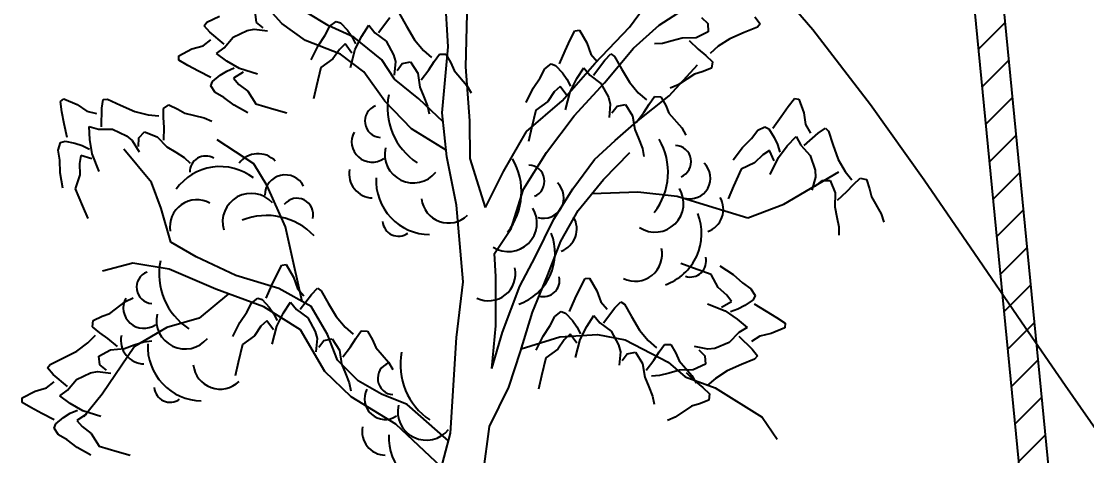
# Model space of a CAD drawing. Header units: millimetres. Extents: x 524954 to 526204, y 9523489 to 9524010.
# Drawn here: x 525464.72 to 525473.87, y 9523574.36 to 9523578.09 of the extents above; entities that cross this region are included whole.
import ezdxf
from ezdxf import colors
from ezdxf.entities.mleader import LeaderData, LeaderLine
from ezdxf.math import Vec2, Vec3

# ---------------------------------------------------------------- set-up
doc = ezdxf.new("R2010")
doc.units = ezdxf.units.MM
doc.linetypes.add('ACAD_ISO12W100', pattern=[21, 12, -3, 0, -3, 0, -3])
for name, color, linetype in [('Arbre', 34, 'ACAD_ISO12W100'), ('Cloture', 7, 'Continuous'), ('CN_02_00', 4, 'Continuous'), ('ETQ IMPAIR', 7, 'Continuous'), ('ETQ PAIR', 7, 'Continuous'), ('Murs', 1, 'Continuous')]:
    doc.layers.add(name, color=color, linetype=linetype)
doc.styles.get("Standard").update_dxf_attribs({"font": 'arial.ttf'})

# ---------------------------------------------------------------- blocks, each defined once
blk = doc.blocks.new('v088')
at = {"linetype": 'Continuous'}
for p, q in [((-0.2365, 6.8477), (-0.2742, 7.4626)), ((-1.6648, 7.048), (-1.9323, 7.3471)), ((1.3209, 7.0171), (1.4418, 7.1813)), ((1.5755, 7.0348), (1.778, 7.1634)), ((-1.2665, 7.0314), (-1.4491, 7.1395)), ((-0.0837, 6.6768), (-0.0745, 7.1309)), ((-1.4628, 6.9029), (-1.6648, 7.048)), ((-1.0467, 6.9303), (-1.2665, 7.0314)), ((1.0227, 6.7061), (1.3209, 7.0171)), ((1.3557, 6.8374), (1.5755, 7.0348)), ((-1.1618, 6.7848), (-1.4628, 6.9029)), ((-0.8063, 6.7363), (-1.0467, 6.9303)), ((-0.9597, 6.6336), (-1.1618, 6.7848)), ((-0.2869, 6.2807), (-0.2365, 6.8477)), ((1.107, 6.54), (1.3557, 6.8374)), ((-0.6972, 6.5707), (-0.8063, 6.7363)), ((0.7433, 6.3831), (1.0227, 6.7061)), ((1.6628, 6.4272), (1.906, 6.6935)), ((-0.7803, 6.3824), (-0.9597, 6.6336)), ((-0.0491, 6.2111), (-0.0837, 6.6768)), ((-0.4884, 6.4009), (-0.6972, 6.5707)), ((0.8455, 6.2546), (1.107, 6.54)), ((1.3814, 6.2037), (1.6628, 6.4272)), ((-0.5514, 6.1446), (-0.7803, 6.3824)), ((-0.2789, 6.2036), (-0.4884, 6.4009)), ((0.4379, 6.1217), (0.7433, 6.3831)), ((-0.2479, 5.9022), (-0.2869, 6.2807)), ((0.6096, 5.9388), (0.8455, 6.2546)), ((-0.2539, 5.9607), (-0.5514, 6.1446)), ((-0.0486, 5.8877), (-0.0491, 6.2111)), ((1.1982, 6.0444), (1.3814, 6.2037)), ((-1.9071, 5.8427), (-2.2223, 6.0475)), ((0.2399, 5.7756), (0.4379, 6.1217)), ((1.0213, 5.879), (1.1982, 6.0444)), ((-2.7868, 5.6812), (-3.0229, 5.9686)), ((-0.1646, 5.4873), (-0.2479, 5.9022)), ((0.0846, 5.4676), (-0.0486, 5.8877)), ((0.4109, 5.6237), (0.6096, 5.9388)), ((0.8338, 5.6263), (1.0213, 5.879)), ((1.0995, 5.7065), (1.3247, 5.9413)), ((-1.7911, 5.6523), (-1.9071, 5.8427)), ((0.0846, 5.4676), (0.2399, 5.7756)), ((2.6462, 5.4963), (3.1193, 5.7735)), ((-2.7013, 5.4591), (-2.7868, 5.6812)), ((0.8812, 5.4407), (1.0995, 5.7065)), ((-1.6346, 5.3011), (-1.7911, 5.6523)), ((0.3061, 5.2857), (0.4109, 5.6237)), ((0.6713, 5.3679), (0.8338, 5.6263)), ((1.0006, 5.5861), (1.394, 5.6007)), ((1.394, 5.6007), (1.7306, 5.5642)), ((1.7306, 5.5642), (1.9997, 5.4827)), ((2.3377, 5.3779), (2.6462, 5.4963)), ((-2.6206, 5.1685), (-2.7013, 5.4591)), ((-0.1073, 4.8293), (-0.1646, 5.4873)), ((0.7312, 5.1764), (0.8812, 5.4407)), ((1.9997, 5.4827), (2.3377, 5.3779)), ((0.5102, 5.0412), (0.6713, 5.3679)), ((-1.5592, 4.9668), (-1.6346, 5.3011)), ((0.1613, 5.0712), (0.3061, 5.2857)), ((-2.4003, 5.0425), (-2.6206, 5.1685)), ((0.6191, 4.888), (0.7312, 5.1764)), ((-2.0611, 4.8817), (-2.4003, 5.0425)), ((0.1717, 4.8724), (0.1613, 5.0712)), ((0.3786, 4.7897), (0.5102, 5.0412)), ((-2.9464, 4.9876), (-3.2062, 4.92)), ((-2.6344, 4.9381), (-2.9464, 4.9876)), ((-1.4917, 4.6586), (-1.5592, 4.9668)), ((-2.2328, 4.7662), (-2.6344, 4.9381)), ((-1.6919, 4.7713), (-2.0611, 4.8817)), ((0.1743, 4.4496), (0.1717, 4.8724)), ((0.489, 4.5681), (0.6191, 4.888)), ((-1.8192, 4.6131), (-2.2328, 4.7662)), ((-1.415, 4.6154), (-1.6919, 4.7713)), ((-0.1657, 4.3492), (-0.1073, 4.8293)), ((0.2314, 4.3948), (0.3786, 4.7897)), ((-2.1227, 4.7254), (-2.3768, 4.5144)), ((-1.5041, 4.4145), (-1.8192, 4.6131)), ((-1.2732, 4.3758), (-1.415, 4.6154)), ((-2.3768, 4.5144), (-2.655, 4.434)), ((0.3841, 4.2301), (0.489, 4.5681)), ((-2.655, 4.434), (-2.9315, 4.2727)), ((-1.2976, 4.0581), (-1.5041, 4.4145)), ((0.1384, 4.0819), (0.1743, 4.4496)), ((0.1384, 4.0819), (0.2314, 4.3948)), ((-1.1877, 4.1537), (-1.2732, 4.3758)), ((-0.2169, 3.5272), (-0.1657, 4.3492)), ((0.3911, 4.2526), (0.7235, 4.3553)), ((0.7235, 4.3553), (1.0465, 4.3745)), ((1.0465, 4.3745), (1.2838, 4.3297)), ((1.2838, 4.3297), (1.6547, 4.1385)), ((-2.9315, 4.2727), (-3.209, 3.8627)), ((0.2848, 3.9233), (0.3841, 4.2301)), ((-1.0099, 3.9771), (-1.1877, 4.1537)), ((1.6547, 4.1385), (1.8004, 4.0109)), ((-1.0692, 3.839), (-1.2976, 4.0581)), ((-0.8085, 3.8631), (-1.0099, 3.9771)), ((1.8004, 4.0109), (2.0573, 3.9168)), ((-3.209, 3.8627), (-3.3666, 3.6666)), ((-0.589, 3.7744), (-0.8085, 3.8631)), ((0.1177, 3.584), (0.2848, 3.9233)), ((2.0573, 3.9168), (2.4606, 3.664)), ((-0.6849, 3.6045), (-1.0692, 3.839)), ((-0.2343, 3.4611), (-0.589, 3.7744)), ((2.4606, 3.664), (2.589, 3.4739)), ((-0.2941, 3.234), (-0.6849, 3.6045)), ((0.064, 3.1786), (0.1177, 3.584)), ((-0.3436, 3.0457), (-0.2169, 3.5272))]:
    blk.add_line(p, q, dxfattribs=at)
at = {"color": 3, "linetype": 'Continuous'}
for p, q in [((-2.333, 7.0298), (-2.3098, 7.06)), ((-2.3098, 7.06), (-2.2004, 7.1132)), ((-1.8828, 7.0578), (-1.8923, 7.1303)), ((-1.8262, 7.0109), (-1.8828, 7.0578)), ((-1.2526, 7.0255), (-1.1978, 7.0672)), ((-1.1978, 7.0672), (-1.1602, 7.0548)), ((-1.1602, 7.0548), (-1.1012, 6.9916)), ((-0.8351, 6.9716), (-0.7381, 7.0997)), ((-0.654, 7.1313), (-0.5947, 7.0251)), ((1.9408, 7.0996), (1.9941, 7.049)), ((1.9941, 7.049), (1.9988, 6.9761)), ((2.3991, 7.1055), (2.4452, 7.0467)), ((-2.283, 6.9743), (-2.333, 7.0298)), ((-2.1607, 6.8701), (-2.283, 6.9743)), ((-2.0833, 6.9307), (-1.963, 6.9891)), ((-1.963, 6.9891), (-1.9025, 7.0009)), ((-1.9025, 7.0009), (-1.7879, 6.9849)), ((-1.2925, 6.9474), (-1.2526, 7.0255)), ((-1.1012, 6.9916), (-1.0633, 6.9361)), ((-0.978, 6.9406), (-0.9175, 7.0343)), ((-0.9175, 7.0343), (-0.8661, 6.9697)), ((-0.8661, 6.9697), (-0.7702, 6.8978)), ((-0.5947, 7.0251), (-0.5257, 6.909)), ((0.8128, 6.9092), (0.8527, 6.9872)), ((0.8527, 6.9872), (0.8913, 6.9906)), ((0.8913, 6.9906), (0.9551, 6.8814)), ((1.9988, 6.9761), (1.8939, 6.9271)), ((2.3073, 6.9725), (2.1835, 6.9184)), ((2.4201, 7.0181), (2.3073, 6.9725)), ((2.4452, 7.0467), (2.4201, 7.0181)), ((-2.3415, 6.858), (-2.2745, 6.9095)), ((-2.1606, 6.8391), (-2.0833, 6.9307)), ((-1.3538, 6.8575), (-1.2925, 6.9474)), ((-1.122, 6.8741), (-1.1715, 6.8255)), ((-1.0639, 6.7951), (-1.122, 6.8741)), ((-1.0633, 6.9361), (-1.0322, 6.8755)), ((-1.0349, 6.828), (-0.978, 6.9406)), ((-0.7702, 6.8978), (-0.705, 6.781)), ((-0.5257, 6.909), (-0.4496, 6.8178)), ((0.7681, 6.8145), (0.8128, 6.9092)), ((0.9551, 6.8814), (0.9888, 6.786)), ((1.6041, 6.8779), (1.535, 6.8736)), ((1.6876, 6.8986), (1.6041, 6.8779)), ((1.7747, 6.9234), (1.6876, 6.8986)), ((1.8939, 6.9271), (1.7747, 6.9234)), ((1.8337, 6.904), (1.9118, 6.828)), ((2.1835, 6.9184), (2.0835, 6.8543)), ((-2.5514, 6.7723), (-2.4387, 6.8298)), ((-2.4387, 6.8298), (-2.3415, 6.858)), ((-2.228, 6.7914), (-2.1606, 6.8391)), ((-2.1379, 6.7256), (-2.228, 6.7914)), ((-1.413, 6.7366), (-1.3538, 6.8575)), ((-1.1715, 6.8255), (-1.2266, 6.7446)), ((-1.0757, 6.6715), (-1.0349, 6.828)), ((-0.705, 6.781), (-0.6897, 6.7213)), ((-0.4496, 6.8178), (-0.3793, 6.7567)), ((-0.357, 6.7218), (-0.3104, 6.7855)), ((-0.3104, 6.7855), (-0.2553, 6.7842)), ((-0.2553, 6.7842), (-0.2138, 6.7099)), ((0.7187, 6.7034), (0.7681, 6.8145)), ((0.9888, 6.786), (1.0441, 6.7221)), ((1.1083, 6.7343), (1.1609, 6.7873)), ((1.1609, 6.7873), (1.1923, 6.7659)), ((1.9118, 6.828), (1.9768, 6.7743)), ((1.9768, 6.7743), (2.0342, 6.7201)), ((2.0835, 6.8543), (2.0142, 6.7921)), ((-2.5502, 6.7337), (-2.5514, 6.7723)), ((-2.4746, 6.6893), (-2.5502, 6.7337)), ((-2.3827, 6.6392), (-2.4746, 6.6893)), ((-2.0288, 6.6624), (-2.1379, 6.7256)), ((-1.2266, 6.7446), (-1.3299, 6.6702)), ((-0.6897, 6.7213), (-0.6991, 6.6059)), ((-0.6753, 6.6457), (-0.6318, 6.7049)), ((-0.6318, 6.7049), (-0.56, 6.7185)), ((-0.56, 6.7185), (-0.4983, 6.6206)), ((-0.4022, 6.6506), (-0.357, 6.7218)), ((-0.2138, 6.7099), (-0.1857, 6.6447)), ((0.5938, 6.6601), (0.6485, 6.7018)), ((0.6485, 6.7018), (0.6861, 6.6893)), ((0.6861, 6.6893), (0.7451, 6.6262)), ((1.0112, 6.6062), (1.1083, 6.7343)), ((1.1923, 6.7659), (1.2517, 6.6597)), ((2.0342, 6.7201), (2.0261, 6.6656)), ((-2.2745, 6.5836), (-2.3827, 6.6392)), ((-2.2624, 6.5503), (-2.1959, 6.6055)), ((-2.1959, 6.6055), (-2.1384, 6.6402)), ((-2.1384, 6.6402), (-2.076, 6.6678)), ((-1.9976, 6.6315), (-2.0798, 6.5781)), ((-1.8748, 6.6127), (-2.0288, 6.6624)), ((-1.3299, 6.6702), (-1.3669, 6.5144)), ((-0.4983, 6.6206), (-0.4798, 6.5027)), ((-0.4679, 6.5637), (-0.4022, 6.6506)), ((-0.1857, 6.6447), (-0.0753, 6.5169)), ((0.5538, 6.582), (0.5938, 6.6601)), ((0.7451, 6.6262), (0.7831, 6.5707)), ((0.8684, 6.5752), (0.9289, 6.6689)), ((0.9289, 6.6689), (0.9803, 6.6043)), ((0.9803, 6.6043), (1.0762, 6.5324)), ((1.2517, 6.6597), (1.3207, 6.5436)), ((1.879, 6.6139), (1.7385, 6.5203)), ((1.9472, 6.6337), (1.879, 6.6139)), ((2.0261, 6.6656), (1.9472, 6.6337)), ((-2.2769, 6.5134), (-2.2624, 6.5503)), ((-2.2384, 6.4564), (-2.2769, 6.5134)), ((-2.0798, 6.5781), (-2.0342, 6.5259)), ((-2.0342, 6.5259), (-1.9565, 6.4662)), ((-1.3669, 6.5144), (-1.3922, 6.3999)), ((-0.4798, 6.5027), (-0.4444, 6.4194)), ((-0.0753, 6.5169), (-0.0397, 6.4532)), ((0.4926, 6.4921), (0.5538, 6.582)), ((0.7244, 6.5087), (0.6749, 6.4601)), ((0.7824, 6.4297), (0.7244, 6.5087)), ((0.7831, 6.5707), (0.8142, 6.5101)), ((0.8114, 6.4626), (0.8684, 6.5752)), ((1.0762, 6.5324), (1.1414, 6.4156)), ((1.3207, 6.5436), (1.3968, 6.4523)), ((1.7385, 6.5203), (1.6708, 6.4929)), ((-2.1628, 6.412), (-2.2384, 6.4564)), ((-2.0765, 6.3457), (-2.1628, 6.412)), ((-1.9565, 6.4662), (-1.8881, 6.3588)), ((-0.4444, 6.4194), (-0.4135, 6.3391)), ((0.4333, 6.3712), (0.4926, 6.4921)), ((0.6749, 6.4601), (0.6198, 6.3792)), ((0.7707, 6.306), (0.8114, 6.4626)), ((1.1414, 6.4156), (1.1567, 6.3559)), ((1.3968, 6.4523), (1.4671, 6.3913)), ((1.4894, 6.3564), (1.536, 6.4201)), ((1.536, 6.4201), (1.5911, 6.4188)), ((1.5911, 6.4188), (1.6326, 6.3444)), ((-3.5682, 6.3771), (-3.539, 6.4025)), ((-3.5548, 6.2904), (-3.5682, 6.3771)), ((-3.539, 6.4025), (-3.4232, 6.3514)), ((-3.4232, 6.3514), (-3.3399, 6.2939)), ((-3.2164, 6.1615), (-3.2129, 6.3221)), ((-3.2129, 6.3221), (-3.2014, 6.3959)), ((-3.2014, 6.3959), (-3.1633, 6.397)), ((-3.1633, 6.397), (-3.053, 6.3458)), ((-3.053, 6.3458), (-2.929, 6.2922)), ((-2.6826, 6.2395), (-2.6821, 6.3185)), ((-2.6821, 6.3185), (-2.6368, 6.3497)), ((-2.6368, 6.3497), (-2.5596, 6.3138)), ((-1.9592, 6.2797), (-2.0765, 6.3457)), ((-1.8881, 6.3588), (-1.7347, 6.313)), ((-0.4135, 6.3391), (-0.4006, 6.2711)), ((0.6198, 6.3792), (0.5164, 6.3047)), ((1.1567, 6.3559), (1.1472, 6.2405)), ((1.171, 6.2803), (1.2146, 6.3394)), ((1.2146, 6.3394), (1.2864, 6.3531)), ((1.2864, 6.3531), (1.3481, 6.2552)), ((1.4442, 6.2852), (1.4894, 6.3564)), ((1.6326, 6.3444), (1.6606, 6.2793)), ((2.6234, 6.2497), (2.6849, 6.3343)), ((2.6849, 6.3343), (2.7388, 6.4036)), ((2.7388, 6.4036), (2.7772, 6.3997)), ((2.7772, 6.3997), (2.8196, 6.2805)), ((-3.5355, 6.1876), (-3.5548, 6.2904)), ((-3.3399, 6.2939), (-3.2577, 6.2746)), ((-2.929, 6.2922), (-2.8139, 6.2629)), ((-2.8139, 6.2629), (-2.7211, 6.2547)), ((-2.6774, 6.1553), (-2.6826, 6.2395)), ((-2.5596, 6.3138), (-2.4986, 6.2775)), ((-2.4986, 6.2775), (-2.3343, 6.2387)), ((-2.3343, 6.2387), (-2.2681, 6.208)), ((-1.7347, 6.313), (-1.6219, 6.2812)), ((0.5164, 6.3047), (0.4795, 6.1489)), ((1.3481, 6.2552), (1.3665, 6.1373)), ((1.3784, 6.1983), (1.4442, 6.2852)), ((1.6606, 6.2793), (1.771, 6.1515)), ((2.5541, 6.1497), (2.6234, 6.2497)), ((2.8196, 6.2805), (2.8349, 6.1805)), ((-3.5103, 6.0686), (-3.5355, 6.1876)), ((-3.3198, 6.1639), (-3.2403, 6.1417)), ((-3.3139, 6.0525), (-3.3198, 6.1639)), ((-3.2403, 6.1417), (-3.1205, 6.1398)), ((-3.1205, 6.1398), (-2.9991, 6.0834)), ((-2.6797, 6.0464), (-2.6774, 6.1553)), ((0.4795, 6.1489), (0.4542, 6.0345)), ((1.3665, 6.1373), (1.4019, 6.054)), ((1.771, 6.1515), (1.8066, 6.0878)), ((2.4234, 6.1305), (2.4849, 6.1612)), ((2.4849, 6.1612), (2.5195, 6.142)), ((2.5195, 6.142), (2.5657, 6.0689)), ((2.8349, 6.1805), (2.8773, 6.1074)), ((2.9427, 6.1074), (3.0042, 6.1497)), ((3.0042, 6.1497), (3.0311, 6.1228)), ((-3.294, 5.9279), (-3.3139, 6.0525)), ((-2.9991, 6.0834), (-2.9517, 6.044)), ((-2.9517, 6.044), (-2.8917, 5.945)), ((-2.8958, 5.9912), (-2.8952, 6.0647)), ((-2.8952, 6.0647), (-2.845, 6.1178)), ((-2.845, 6.1178), (-2.7377, 6.0747)), ((-2.7377, 6.0747), (-2.6536, 5.99)), ((1.4019, 6.054), (1.4328, 5.9737)), ((2.2926, 5.9843), (2.3695, 6.0612)), ((2.3695, 6.0612), (2.4234, 6.1305)), ((2.5657, 6.0689), (2.5926, 6.0074)), ((2.6772, 5.9958), (2.7542, 6.0766)), ((2.7542, 6.0766), (2.7926, 6.0035)), ((2.8234, 5.9997), (2.9427, 6.1074)), ((3.0311, 6.1228), (3.0696, 6.0074)), ((-3.5861, 5.9603), (-3.5662, 6.0262)), ((-3.5727, 5.8736), (-3.5861, 5.9603)), ((-3.5662, 6.0262), (-3.5284, 6.0381)), ((-3.5284, 6.0381), (-3.4436, 6.0215)), ((-3.4436, 6.0215), (-3.3804, 5.9989)), ((-3.3804, 5.9989), (-3.3196, 5.968)), ((-2.6536, 5.99), (-2.576, 5.9433)), ((1.4328, 5.9737), (1.4458, 5.9057)), ((2.2118, 5.8766), (2.2926, 5.9843)), ((2.5234, 5.9574), (2.4657, 5.9189)), ((2.5657, 5.8689), (2.5234, 5.9574)), ((2.5926, 6.0074), (2.6118, 5.942)), ((2.6003, 5.8958), (2.6772, 5.9958)), ((2.7926, 6.0035), (2.8734, 5.9151)), ((3.0696, 6.0074), (3.1158, 5.8804)), ((-3.5695, 5.7648), (-3.5727, 5.8736)), ((-3.3915, 5.9142), (-3.4031, 5.8459)), ((-3.2981, 5.8843), (-3.3915, 5.9142)), ((-3.2352, 5.7773), (-3.294, 5.9279)), ((-2.576, 5.9433), (-2.5039, 5.8964)), ((-2.5039, 5.8964), (-2.4536, 5.8489)), ((2.4657, 5.9189), (2.3964, 5.8497)), ((2.5311, 5.7497), (2.6003, 5.8958)), ((2.8734, 5.9151), (2.9157, 5.7881)), ((3.1158, 5.8804), (3.1734, 5.7766)), ((-3.4031, 5.8459), (-3.4003, 5.748)), ((2.281, 5.7958), (2.2156, 5.6496)), ((2.3964, 5.8497), (2.281, 5.7958)), ((2.9157, 5.7881), (2.9196, 5.7266)), ((3.1734, 5.7766), (3.2311, 5.7035)), ((-3.5466, 5.6322), (-3.5695, 5.7648)), ((-3.4003, 5.748), (-3.4403, 5.6271)), ((2.9196, 5.7266), (2.8888, 5.615)), ((2.9196, 5.6496), (2.9734, 5.6996)), ((2.9734, 5.6996), (3.0465, 5.6996)), ((3.0465, 5.6996), (3.0888, 5.5919)), ((3.2465, 5.665), (3.3042, 5.7189)), ((3.3042, 5.7189), (3.3581, 5.7073)), ((3.3581, 5.7073), (3.385, 5.6266)), ((-3.4403, 5.6271), (-3.3789, 5.4792)), ((2.2156, 5.6496), (2.1695, 5.5419)), ((3.0888, 5.5919), (3.085, 5.4727)), ((3.1081, 5.5304), (3.1888, 5.6035)), ((3.1888, 5.6035), (3.2465, 5.665)), ((3.385, 5.6266), (3.4004, 5.5573)), ((3.4004, 5.5573), (3.485, 5.4112)), ((-3.3789, 5.4792), (-3.3323, 5.3717)), ((3.085, 5.4727), (3.1042, 5.3842)), ((3.485, 5.4112), (3.5081, 5.3419)), ((3.1042, 5.3842), (3.1196, 5.2996)), ((3.1196, 5.2996), (3.1196, 5.2304)), ((-1.7068, 4.8945), (-1.6668, 4.9726)), ((-1.6668, 4.9726), (-1.6283, 4.976)), ((-1.6283, 4.976), (-1.5645, 4.8667)), ((1.8724, 4.9461), (1.762, 4.9854)), ((2.0224, 4.89), (1.8724, 4.9461)), ((2.0987, 4.9642), (2.2113, 4.8904)), ((-1.7514, 4.7999), (-1.7068, 4.8945)), ((-1.5645, 4.8667), (-1.5307, 4.7714)), ((0.8993, 4.7791), (0.9393, 4.8572)), ((0.9393, 4.8572), (0.9778, 4.8606)), ((0.9778, 4.8606), (1.0416, 4.7513)), ((2.0834, 4.7783), (2.0224, 4.89)), ((2.2113, 4.8904), (2.2929, 4.8185)), ((-1.8008, 4.6887), (-1.7514, 4.7999)), ((-1.5307, 4.7714), (-1.4755, 4.7074)), ((-1.4112, 4.7196), (-1.3587, 4.7727)), ((-1.3587, 4.7727), (-1.3272, 4.7513)), ((0.8546, 4.6845), (0.8993, 4.7791)), ((2.1569, 4.7135), (2.0834, 4.7783)), ((2.2929, 4.8185), (2.3654, 4.7691)), ((2.3654, 4.7691), (2.4, 4.7096)), ((-3.0095, 4.66), (-2.9439, 4.6918)), ((-1.9257, 4.6454), (-1.871, 4.6871)), ((-1.871, 4.6871), (-1.8334, 4.6747)), ((-1.8334, 4.6747), (-1.7744, 4.6115)), ((-1.5083, 4.5916), (-1.4112, 4.7196)), ((-1.3272, 4.7513), (-1.2679, 4.6451)), ((0.8053, 4.5733), (0.8546, 4.6845)), ((1.0416, 4.7513), (1.0754, 4.656)), ((2.1989, 4.6584), (2.1569, 4.7135)), ((2.383, 4.6739), (2.3129, 4.6232)), ((2.4, 4.7096), (2.383, 4.6739)), ((-3.1435, 4.5571), (-3.0095, 4.66)), ((-1.9657, 4.5674), (-1.9257, 4.6454)), ((-1.7744, 4.6115), (-1.7365, 4.5561)), ((-1.6512, 4.5605), (-1.5907, 4.6542)), ((-1.5907, 4.6542), (-1.5392, 4.5896)), ((-1.5392, 4.5896), (-1.4434, 4.5178)), ((-1.2679, 4.6451), (-1.1988, 4.529)), ((1.0754, 4.656), (1.1306, 4.592)), ((1.0978, 4.4762), (1.1948, 4.6042)), ((1.1948, 4.6042), (1.2474, 4.6573)), ((1.2474, 4.6573), (1.2789, 4.6359)), ((1.2789, 4.6359), (1.3382, 4.5297)), ((1.9921, 4.6376), (2.1424, 4.5777)), ((2.1133, 4.6106), (2.1989, 4.6584)), ((2.1424, 4.5777), (2.247, 4.5072)), ((2.2532, 4.5924), (2.1892, 4.5691)), ((2.3129, 4.6232), (2.2532, 4.5924)), ((2.3928, 4.6398), (2.497, 4.577)), ((2.497, 4.577), (2.5853, 4.5209)), ((-3.2911, 4.4407), (-3.2867, 4.4956)), ((-3.2867, 4.4956), (-3.2101, 4.5328)), ((-3.2101, 4.5328), (-3.1435, 4.5571)), ((-2.0269, 4.4774), (-1.9657, 4.5674)), ((-1.7952, 4.494), (-1.8447, 4.4455)), ((-1.7371, 4.415), (-1.7952, 4.494)), ((-1.7365, 4.5561), (-1.7054, 4.4954)), ((-1.7081, 4.4479), (-1.6512, 4.5605)), ((-1.4434, 4.5178), (-1.3781, 4.401)), ((-1.1988, 4.529), (-1.1228, 4.4377)), ((0.6404, 4.452), (0.6804, 4.53)), ((0.6804, 4.53), (0.7351, 4.5718)), ((0.7351, 4.5718), (0.7727, 4.5593)), ((0.7727, 4.5593), (0.8317, 4.4961)), ((0.8317, 4.4961), (0.8696, 4.4407)), ((0.9549, 4.4451), (1.0154, 4.5388)), ((1.0154, 4.5388), (1.0668, 4.4742)), ((1.3382, 4.5297), (1.4072, 4.4136)), ((2.247, 4.5072), (2.3325, 4.4356)), ((2.5853, 4.5209), (2.6578, 4.4715)), ((-3.2303, 4.3905), (-3.2911, 4.4407)), ((-2.0862, 4.3565), (-2.0269, 4.4774)), ((-1.8447, 4.4455), (-1.8998, 4.3645)), ((-1.7488, 4.2914), (-1.7081, 4.4479)), ((-1.3781, 4.401), (-1.3629, 4.3412)), ((-1.1228, 4.4377), (-1.0524, 4.3767)), ((-1.0302, 4.3418), (-0.9835, 4.4054)), ((-0.9835, 4.4054), (-0.9285, 4.4041)), ((-0.9285, 4.4041), (-0.8869, 4.3298)), ((0.5791, 4.362), (0.6404, 4.452)), ((0.8696, 4.4407), (0.9007, 4.38)), ((0.898, 4.3325), (0.9549, 4.4451)), ((1.0668, 4.4742), (1.1627, 4.4024)), ((1.1627, 4.4024), (1.228, 4.2856)), ((1.4072, 4.4136), (1.4833, 4.3223)), ((2.3325, 4.4356), (2.262, 4.3926)), ((2.6564, 4.4329), (2.5401, 4.3831)), ((2.6578, 4.4715), (2.6564, 4.4329)), ((-3.4268, 4.2328), (-3.3314, 4.3035)), ((-3.3314, 4.3035), (-3.2664, 4.3702)), ((-3.1617, 4.3413), (-3.2303, 4.3905)), ((-3.0788, 4.2707), (-3.1617, 4.3413)), ((-2.9333, 4.2859), (-2.8514, 4.3121)), ((-2.8514, 4.3121), (-2.7828, 4.3211)), ((-1.8998, 4.3645), (-2.0031, 4.2901)), ((-1.3629, 4.3412), (-1.3723, 4.2259)), ((-1.3485, 4.2656), (-1.3049, 4.3248)), ((-1.3049, 4.3248), (-1.2331, 4.3384)), ((-1.2331, 4.3384), (-1.1715, 4.2405)), ((-1.0754, 4.2705), (-1.0302, 4.3418)), ((-0.8869, 4.3298), (-0.8589, 4.2646)), ((0.5199, 4.2411), (0.5791, 4.362)), ((0.7614, 4.3301), (0.7063, 4.2491)), ((0.8109, 4.3786), (0.7614, 4.3301)), ((0.869, 4.2996), (0.8109, 4.3786)), ((0.8572, 4.176), (0.898, 4.3325)), ((1.4833, 4.3223), (1.5536, 4.2613)), ((2.1788, 4.3064), (2.0548, 4.2561)), ((2.262, 4.3926), (2.1788, 4.3064)), ((2.2601, 4.3616), (2.3751, 4.2494)), ((2.4412, 4.3615), (2.371, 4.3146)), ((2.5401, 4.3831), (2.4412, 4.3615)), ((-3.5467, 4.1705), (-3.4268, 4.2328)), ((-3.2386, 4.1877), (-3.1373, 4.2436)), ((-3.1373, 4.2436), (-3.0186, 4.2553)), ((-3.0186, 4.2553), (-2.9333, 4.2859)), ((-2.0031, 4.2901), (-2.0401, 4.1343)), ((-1.1715, 4.2405), (-1.153, 4.1227)), ((-1.1411, 4.1837), (-1.0754, 4.2705)), ((-0.8589, 4.2646), (-0.7485, 4.1368)), ((0.7063, 4.2491), (0.603, 4.1747)), ((1.228, 4.2856), (1.2432, 4.2258)), ((1.2432, 4.2258), (1.2338, 4.1105)), ((1.3011, 4.2094), (1.373, 4.223)), ((1.373, 4.223), (1.4346, 4.1251)), ((1.5307, 4.1551), (1.5759, 4.2264)), ((1.5759, 4.2264), (1.6226, 4.29)), ((1.6226, 4.29), (1.6776, 4.2887)), ((1.6776, 4.2887), (1.7191, 4.2144)), ((1.7191, 4.2144), (1.7472, 4.1493)), ((1.9936, 4.2484), (1.8803, 4.2721)), ((1.9168, 4.2436), (1.9701, 4.193)), ((2.0548, 4.2561), (1.9936, 4.2484)), ((2.3751, 4.2494), (2.4212, 4.1906)), ((-3.6561, 4.1174), (-3.5467, 4.1705)), ((-3.2291, 4.1152), (-3.2386, 4.1877)), ((-2.0401, 4.1343), (-2.0653, 4.0199)), ((-1.153, 4.1227), (-1.1176, 4.0393)), ((-0.7485, 4.1368), (-0.7129, 4.0731)), ((0.603, 4.1747), (0.566, 4.0189)), ((1.2576, 4.1502), (1.3011, 4.2094)), ((1.4346, 4.1251), (1.4531, 4.0073)), ((1.465, 4.0683), (1.5307, 4.1551)), ((1.7472, 4.1493), (1.8576, 4.0214)), ((1.9747, 4.12), (1.8699, 4.071)), ((1.9701, 4.193), (1.9747, 4.12)), ((2.396, 4.1621), (2.2833, 4.1164)), ((2.4212, 4.1906), (2.396, 4.1621)), ((-3.6793, 4.0872), (-3.6561, 4.1174)), ((-3.6294, 4.0317), (-3.6793, 4.0872)), ((-3.5071, 3.9275), (-3.6294, 4.0317)), ((-3.4297, 3.988), (-3.3093, 4.0465)), ((-3.3093, 4.0465), (-3.2488, 4.0583)), ((-3.2488, 4.0583), (-3.1342, 4.0423)), ((-3.1725, 4.0683), (-3.2291, 4.1152)), ((-1.1176, 4.0393), (-1.0867, 3.9591)), ((1.6636, 4.0426), (1.5801, 4.0219)), ((1.7506, 4.0673), (1.6636, 4.0426)), ((1.8699, 4.071), (1.7506, 4.0673)), ((1.8097, 4.0479), (1.8877, 3.9719)), ((2.1595, 4.0623), (2.0595, 3.9982)), ((2.2833, 4.1164), (2.1595, 4.0623)), ((-3.6878, 3.9154), (-3.6208, 3.9668)), ((-3.5069, 3.8964), (-3.4297, 3.988)), ((-1.0867, 3.9591), (-1.0738, 3.891)), ((0.566, 4.0189), (0.5407, 3.9045)), ((1.4531, 4.0073), (1.4885, 3.9239)), ((1.5801, 4.0219), (1.511, 4.0175)), ((1.8576, 4.0214), (1.8932, 3.9577)), ((1.8877, 3.9719), (1.9528, 3.9182)), ((2.0595, 3.9982), (1.9902, 3.936)), ((-3.8977, 3.8297), (-3.785, 3.8871)), ((-3.785, 3.8871), (-3.6878, 3.9154)), ((-3.5743, 3.8488), (-3.5069, 3.8964)), ((-3.4842, 3.783), (-3.5743, 3.8488)), ((1.4885, 3.9239), (1.5194, 3.8437)), ((1.9528, 3.9182), (2.0102, 3.864)), ((2.0102, 3.864), (2.002, 3.8096)), ((-3.8965, 3.791), (-3.8977, 3.8297)), ((-3.8209, 3.7466), (-3.8965, 3.791)), ((-3.3751, 3.7197), (-3.4842, 3.783)), ((1.5194, 3.8437), (1.5323, 3.7756)), ((1.855, 3.7579), (1.7144, 3.6642)), ((1.9231, 3.7776), (1.855, 3.7579)), ((2.002, 3.8096), (1.9231, 3.7776)), ((-3.729, 3.6966), (-3.8209, 3.7466)), ((-3.6208, 3.641), (-3.729, 3.6966)), ((-3.6087, 3.6076), (-3.5422, 3.6629)), ((-3.5422, 3.6629), (-3.4847, 3.6976)), ((-3.4847, 3.6976), (-3.4223, 3.7252)), ((-3.3439, 3.6889), (-3.4261, 3.6355)), ((-3.2212, 3.6701), (-3.3751, 3.7197)), ((1.7144, 3.6642), (1.6468, 3.6368)), ((-3.6232, 3.5708), (-3.6087, 3.6076)), ((-3.5847, 3.5138), (-3.6232, 3.5708)), ((-3.4261, 3.6355), (-3.3805, 3.5833)), ((-3.3805, 3.5833), (-3.3028, 3.5236)), ((-3.5091, 3.4694), (-3.5847, 3.5138)), ((-3.3028, 3.5236), (-3.2344, 3.4162)), ((-3.4228, 3.4031), (-3.5091, 3.4694)), ((-3.3055, 3.337), (-3.4228, 3.4031)), ((-3.2344, 3.4162), (-3.081, 3.3703)), ((-3.081, 3.3703), (-2.9682, 3.3386))]:
    blk.add_line(p, q, dxfattribs=at)
for centre, major_axis, start_param, end_param in [((-0.1929, 6.3242), (-0.3995, 0.3995), 0.587708, 1.773422), ((-0.8122, 6.2095), (-0.099, 0.099), -0.421529, 2.292047), ((-0.8896, 6.0328), (0.1246, 0.1246), 1.864761, 4.52862), ((1.088, 5.7707), (-0.3995, 0.3995), 3.265538, 4.451253), ((-0.535, 5.9246), (0.1741, 0.1741), 2.133893, 4.816631), ((1.7113, 5.8608), (0.099, 0.099), 4.31771, 7.031286), ((-2.32, 5.773), (0.0964, 0.0964), 0.254619, 2.377018), ((-1.8693, 5.7251), (0.1445, 0.1445), 6.263619, 7.998733), ((-0.1718, 5.6024), (0.3995, 0.3995), 4.836335, 6.022049), ((-2.1951, 5.3523), (0.3298, 0.3298), 0.12682, 1.733702), ((-0.8824, 5.7538), (-0.1445, 0.1445), 0.590553, 2.325666), ((0.4516, 5.6925), (0.099, 0.099), 4.31771, 7.031286), ((1.8413, 5.7182), (-0.1246, 0.1246), 2.081137, 4.744996), ((-1.6366, 5.5711), (-0.1246, 0.1246), 4.396235, 7.060094), ((-0.3902, 5.7004), (0.3298, 0.3298), 2.307735, 3.914618), ((0.5816, 5.5499), (0.1246, 0.1246), 3.651933, 6.315792), ((-1.9284, 5.3425), (0.1741, 0.1741), 6.236163, 8.918901), ((1.5402, 5.502), (0.1741, 0.1741), 3.363922, 6.046661), ((-2.3952, 5.3012), (-0.1641, 0.1641), -1.288499, 0.949924), ((-1.536, 5.4064), (0.099, 0.099), 5.251538, 7.965114), ((-0.2336, 5.5657), (-0.1641, 0.1641), 0.892416, 3.130839), ((1.924, 5.4517), (-0.1445, 0.1445), 2.713295, 4.448408), ((-1.7969, 4.8332), (0.3995, 0.3995), 6.260774, 7.446489), ((0.2804, 5.3337), (0.1741, 0.1741), 3.363922, 6.046661), ((1.4749, 5.2432), (0.3298, 0.3298), 4.265936, 5.872819), ((-0.6635, 5.357), (0.0964, 0.0964), 2.435534, 4.557933), ((0.6642, 5.2834), (-0.1445, 0.1445), 2.713295, 4.448408), ((0.2152, 5.0749), (-0.3298, 0.3298), 2.69514, 4.302022), ((1.3699, 5.0654), (-0.1641, 0.1641), 1.908121, 4.146545), ((1.844, 5.0056), (-0.0964, 0.0964), 2.051824, 4.174223), ((-2.1547, 4.8961), (-0.3995, 0.3995), 0.587708, 1.773422), ((0.1101, 4.8971), (-0.1641, 0.1641), 1.908121, 4.146545), ((-2.774, 4.7815), (-0.099, 0.099), -0.421529, 2.292047), ((0.5842, 4.8373), (0.0964, 0.0964), 3.62262, 5.745019), ((-2.8514, 4.6047), (-0.1246, 0.1246), 0.293965, 2.957824), ((-2.4968, 4.4965), (0.1741, 0.1741), 2.133893, 4.816631), ((-2.8441, 4.3258), (-0.1445, 0.1445), 0.590553, 2.325666), ((-2.352, 4.2724), (0.3298, 0.3298), 2.307735, 3.914618), ((-0.0823, 4.1124), (0.3995, 0.3995), 2.158504, 3.344219), ((-0.7016, 3.9977), (0.099, 0.099), 1.149268, 3.862844), ((-2.1954, 4.1377), (0.1641, 0.1641), 2.463212, 4.701636), ((-2.6253, 3.929), (0.0964, 0.0964), 2.435534, 4.557933), ((-0.779, 3.821), (0.1246, 0.1246), 1.864761, 4.52862), ((-0.4244, 3.7128), (0.1741, 0.1741), 2.133893, 4.816631), ((-0.7718, 3.542), (-0.1445, 0.1445), 0.590553, 2.325666), ((-0.2796, 3.4886), (0.3298, 0.3298), 2.307735, 3.914618)]:
    blk.add_ellipse(centre, major_axis=major_axis, ratio=1, start_param=start_param, end_param=end_param, dxfattribs=at)

msp = doc.modelspace()

# ---------------------------------------------------------------- hatches: boundary and pattern name
at = {"layer": 'Murs'}
h = msp.add_hatch(dxfattribs=at)
h.set_pattern_fill('_U', color=256, scale=0.25, angle=45, style=0, pattern_type=0)
h.set_pattern_definition([(45, (0, 0), (-0.1767766952966, 0.1767766952966), [])])
h.paths.add_polyline_path([(525471.551, 9523592.1144), (525474.7233, 9523559.5661), (525475.0273, 9523556.2365), (525481.4698, 9523557.217), (525489.9317, 9523558.3792), (525511.4346, 9523561.6913), (525536.899, 9523564.7629), (525535.7686, 9523571.3966), (525534.4253, 9523578.6512), (525532.858, 9523588.0038), (525530.8794, 9523597.346), (525530.1209, 9523604.9498), (525501.9227, 9523601.162), (525501.956, 9523600.9143), (525529.8978, 9523604.6676), (525530.632, 9523597.3076), (525532.6123, 9523587.9572), (525534.1791, 9523578.6078), (525535.5224, 9523571.3528), (525536.6085, 9523564.9796), (525511.4006, 9523561.939), (525489.8956, 9523558.6266), (525481.434, 9523557.4644), (525475.2521, 9523556.5236), (525474.9722, 9523559.5896), (525471.7998, 9523592.1387)])

# ---------------------------------------------------------------- linework, layer by layer
at = {"layer": 'Cloture', "flags": 128}
for points in [[(525471.551, 9523592.1144), (525474.7233, 9523559.5661), (525475.0273, 9523556.2365), (525481.4698, 9523557.217), (525489.9317, 9523558.3792), (525511.4346, 9523561.6913), (525536.899, 9523564.7629), (525535.7686, 9523571.3966), (525534.4253, 9523578.6512), (525532.858, 9523588.0038), (525530.8794, 9523597.346), (525530.1209, 9523604.9498), (525501.9227, 9523601.162), (525501.9227, 9523601.162), (525501.9227, 9523601.162), (525501.9227, 9523601.162)], [(525471.7998, 9523592.1387), (525474.9722, 9523559.5896), (525475.2521, 9523556.5236), (525481.434, 9523557.4644), (525489.8956, 9523558.6266), (525511.4006, 9523561.939), (525536.6085, 9523564.9796), (525535.5224, 9523571.3528), (525534.1791, 9523578.6078), (525532.6123, 9523587.9572), (525530.632, 9523597.3076), (525529.8978, 9523604.6676), (525501.956, 9523600.9143)]]:
    msp.add_lwpolyline(points, dxfattribs=at)
at = {"layer": 'CN_02_00', "elevation": 272, "flags": 128}
msp.add_lwpolyline([(525464.658, 9523579.697), (525465.49, 9523579.941), (525466.2973, 9523580.1503), (525467.076, 9523580.2939), (525467.8225, 9523580.3407), (525468.5328, 9523580.2594), (525469.2042, 9523580.0284), (525469.8371, 9523579.6637), (525470.4331, 9523579.1909), (525470.9935, 9523578.6355), (525471.5198, 9523578.0231), (525472.0135, 9523577.3793), (525472.4759, 9523576.7294), (525472.9085, 9523576.0992), (525473.3125, 9523575.5098), (525473.6885, 9523574.9653), (525474.0367, 9523574.4653)], dxfattribs=at)

# ---------------------------------------------------------------- block references
at = {"layer": 'Arbre'}
msp.add_blockref('v088', (525468.6226, 9523571.0259), dxfattribs=at)

# ---------------------------------------------------------------- next in the draw order: leaders
at = {"layer": 'ETQ IMPAIR'}
ml = msp.add_multileader_mtext('Standard', dxfattribs=at)
ml.set_content('Bretelle de sortie', color=256)
ml.set_leader_properties()
ml.build(insert=Vec2(0, 0))
ml.multileader.update_dxf_attribs({"has_text_frame": 1, "dogleg_length": 2.5, "arrow_head_size": 3.5})
ctx = ml.context
ctx.base_point, ctx.char_height, ctx.arrow_head_size, ctx.landing_gap_size, ctx.plane_origin, ctx.plane_x_axis, ctx.plane_y_axis = Vec3(525474.1516, 9523564.5654), 3.5, 3.5, 0.8, Vec3(525502.4293, 9523493.0548), Vec3(0.864942, -0.501872), Vec3(0.501872, 0.864942)
ctx.text_align_type = 1
notes = []
notes.append((ctx, [(1, (1, 1, 0), (525471.9893, 9523565.82), (0.864942, -0.501872), 2.5, [(0, [(525489.2386, 9523620.9475)], 0, [])])]))
ctx.mtext.insert, ctx.mtext.text_direction, ctx.mtext.rotation, ctx.mtext.alignment, ctx.mtext.flow_direction = Vec3(525491.3611, 9523556.6362), Vec3(0.864942, -0.501872), 5.757423, 2, 5
ctx.mtext.has_bg_fill, ctx.mtext.bg_color, ctx.mtext.bg_scale_factor, ctx.mtext.bg_transparency, ctx.mtext.use_window_bg_color = 1, -1027028792, 1.5, 0, 1
for ctx, leaders in notes:
    for number, flags, end, landing, length, lines in leaders:
        leader = LeaderData()
        leader.index, (leader.has_last_leader_line, leader.has_dogleg_vector, leader.attachment_direction) = number, flags
        leader.last_leader_point, leader.dogleg_vector, leader.dogleg_length = Vec3(end), Vec3(landing), length
        for number, points, colour, breaks in lines:
            line = LeaderLine()
            line.index, line.vertices, line.color, line.breaks = number, Vec3.list(points), colors.encode_raw_color(colour), breaks
            leader.lines.append(line)
        ctx.leaders.append(leader)

# ---------------------------------------------------------------- next in the draw order: leaders
at = {"layer": 'ETQ PAIR'}
ml = msp.add_multileader_mtext('Standard', dxfattribs=at)
ml.set_content('Bretelle de sortie', color=256)
ml.set_leader_properties()
ml.build(insert=Vec2(0, 0))
ml.multileader.update_dxf_attribs({"has_text_frame": 1, "dogleg_length": 2.5, "arrow_head_size": 3.5})
ctx = ml.context
ctx.base_point, ctx.char_height, ctx.arrow_head_size, ctx.landing_gap_size, ctx.plane_origin, ctx.plane_x_axis, ctx.plane_y_axis = Vec3(525467.9026, 9523544.2721), 3.5, 3.5, 0.8, Vec3(525502.4293, 9523493.0548), Vec3(0.940159, 0.340735), Vec3(-0.340735, 0.940159)
ctx.text_align_type = 1
notes = []
notes.append((ctx, [(0, (1, 1, 0), (525505.7246, 9523557.9797), (-0.940159, -0.340735), 2.5, [(0, [(525489.2386, 9523620.9475)], 0, [])])]))
ctx.mtext.insert, ctx.mtext.text_direction, ctx.mtext.rotation, ctx.mtext.alignment, ctx.mtext.flow_direction = Vec3(525485.0324, 9523552.3722), Vec3(0.940159, 0.340735), 0.347698, 2, 5
ctx.mtext.has_bg_fill, ctx.mtext.bg_color, ctx.mtext.bg_scale_factor, ctx.mtext.bg_transparency, ctx.mtext.use_window_bg_color = 1, -1027028792, 1.5, 0, 1
for ctx, leaders in notes:
    for number, flags, end, landing, length, lines in leaders:
        leader = LeaderData()
        leader.index, (leader.has_last_leader_line, leader.has_dogleg_vector, leader.attachment_direction) = number, flags
        leader.last_leader_point, leader.dogleg_vector, leader.dogleg_length = Vec3(end), Vec3(landing), length
        for number, points, colour, breaks in lines:
            line = LeaderLine()
            line.index, line.vertices, line.color, line.breaks = number, Vec3.list(points), colors.encode_raw_color(colour), breaks
            leader.lines.append(line)
        ctx.leaders.append(leader)

doc.saveas('drawing.dxf')
